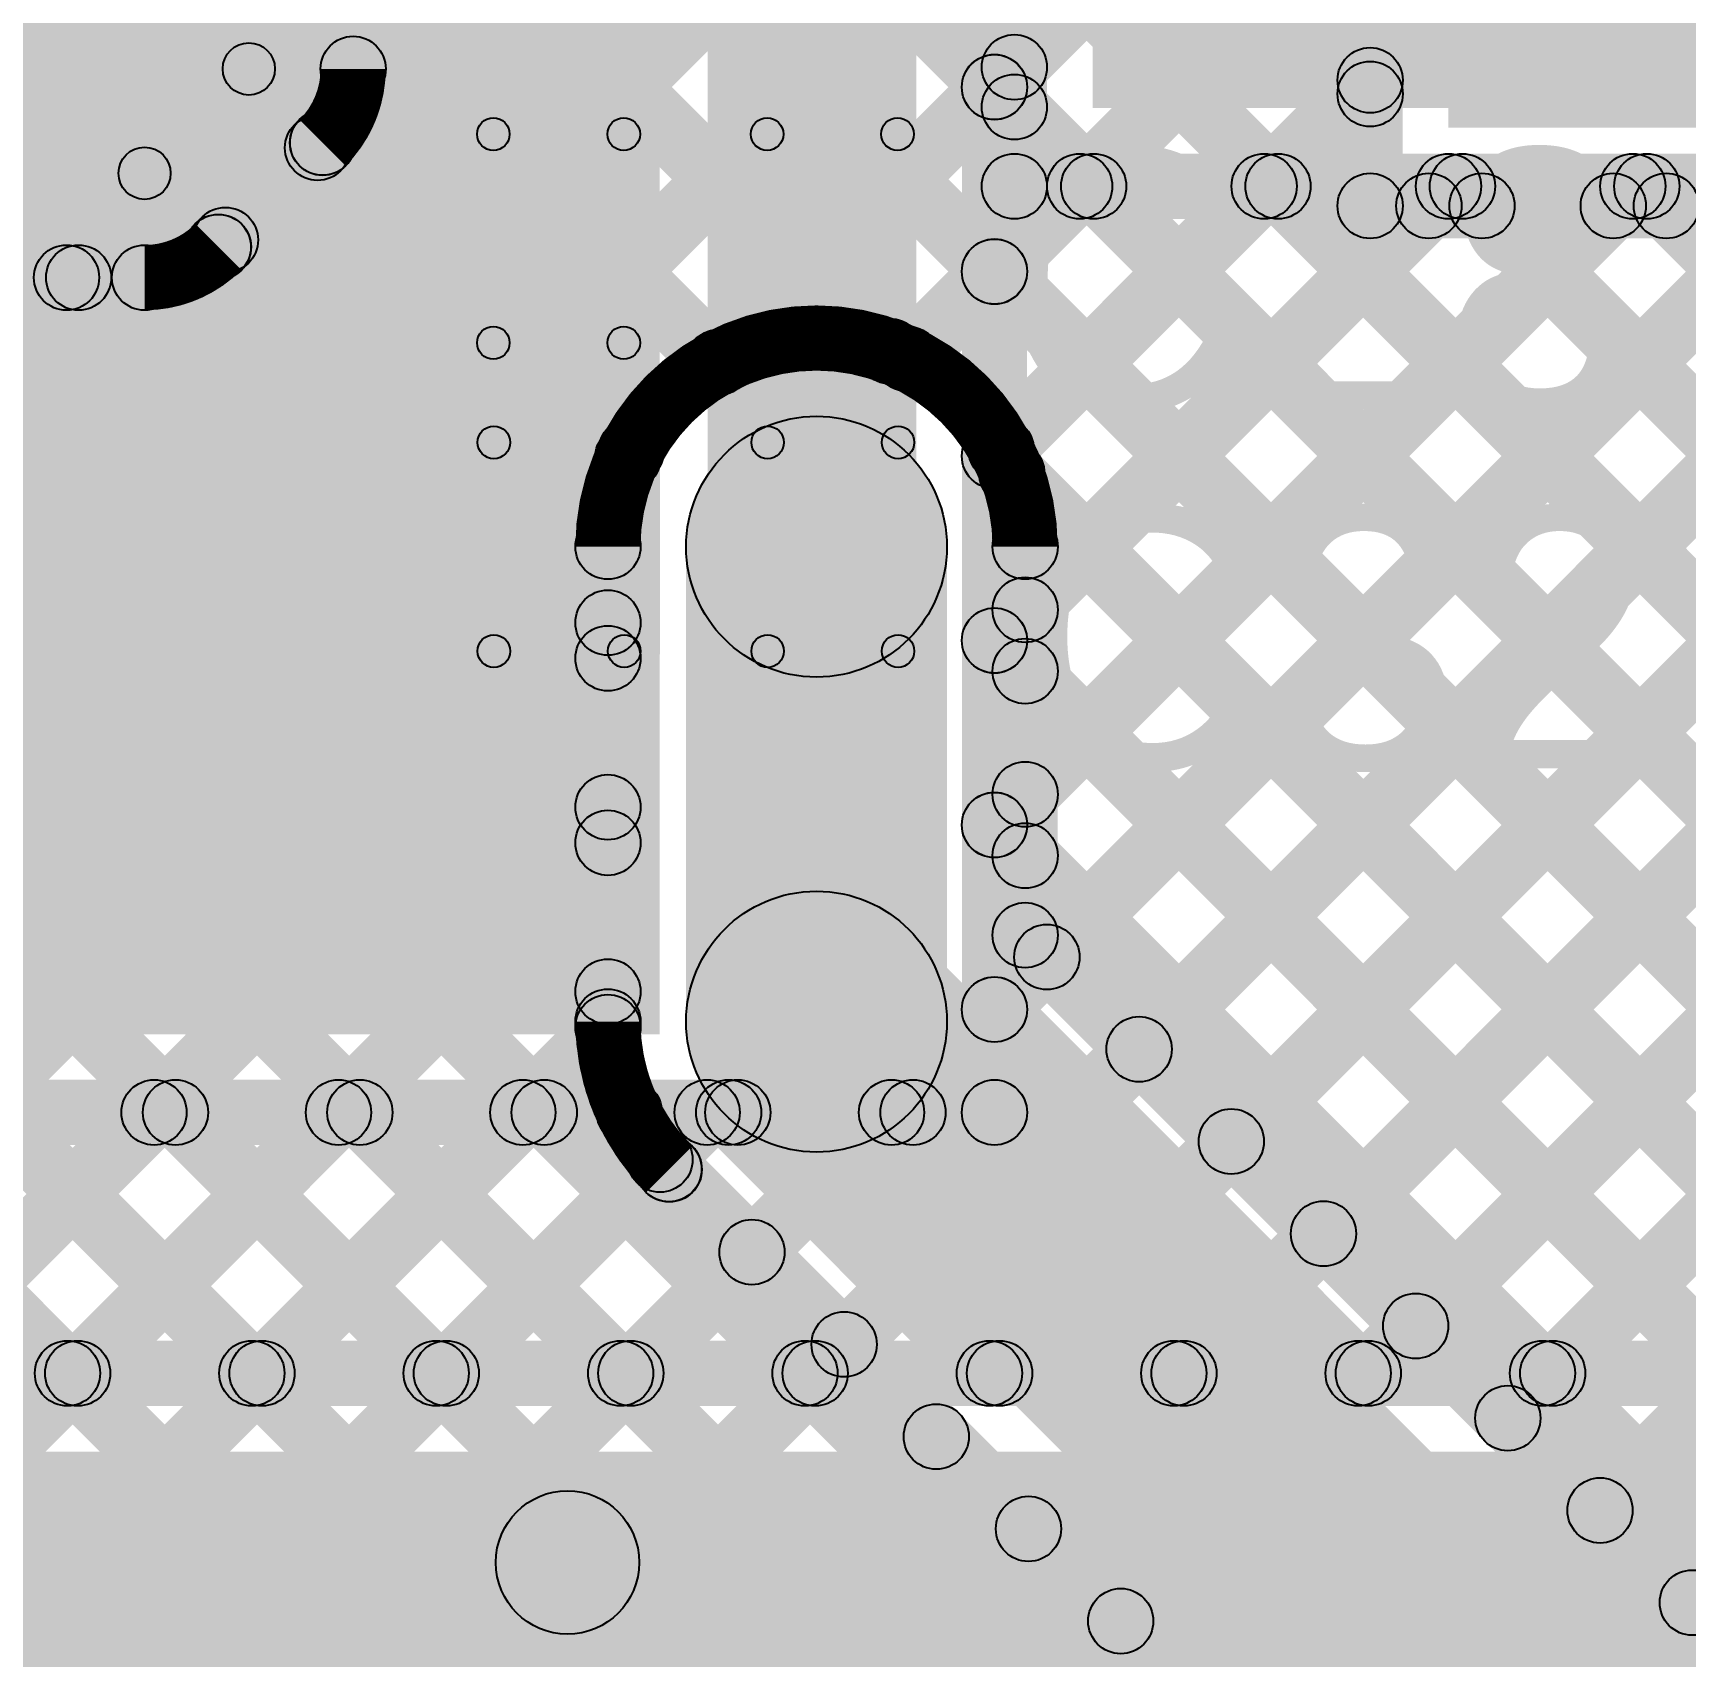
# Model space of a CAD drawing. Header units: millimetres. Extents: x -0.08 to 3.07, y -0.08 to 2.73.
# Drawn here: x 1.1999 to 1.4534, y 2.0845 to 2.3335 of the extents above; entities that cross this region are included whole.
import ezdxf

# ---------------------------------------------------------------- set-up
doc = ezdxf.new("R2010")
doc.units = ezdxf.units.MM
doc.header["$MEASUREMENT"] = 0
for name, color, linetype in [('BottomLayer', 5, 'Continuous'), ('TopLayer', 1, 'Continuous'), ('TopOverlay', 2, 'Continuous'), ('TopPaste', 8, 'Continuous'), ('TopSolder', 216, 'Continuous'), ('ViaHoleLayer', 16, 'Continuous')]:
    doc.layers.add(name, color=color, linetype=linetype)

# ---------------------------------------------------------------- blocks, each defined once
blk = doc.blocks.new('C___0402_26')
at = {"layer": 'TopLayer'}
for points in [[(-0.0275, -0.0125), (-0.0275, 0.0125), (-0.0095, 0.0125), (-0.0095, -0.0125)], [(0.0095, -0.0125), (0.0095, 0.0125), (0.0275, 0.0125), (0.0275, -0.0125)]]:
    blk.add_hatch(color=1, dxfattribs=at).paths.add_polyline_path(points)
at = {"layer": 'TopOverlay'}
h = blk.add_hatch(color=2, dxfattribs=at)
edge = h.paths.add_edge_path()
edge.add_arc((-0.031, 0.016), 0.0025, 0, 360)
h = blk.add_hatch(color=2, dxfattribs=at)
edge = h.paths.add_edge_path()
edge.add_arc((-0.031, 0.016), 0.0025, 0, 360)
for points in [[(-0.011, 0.0185), (-0.011, 0.0135), (-0.031, 0.0135), (-0.031, 0.0185)], [(0.031, 0.0185), (0.031, 0.0135), (0.011, 0.0135), (0.011, 0.0185)], [(-0.0335, 0.016), (-0.0285, 0.016), (-0.0285, -0.016), (-0.0335, -0.016)], [(0.0285, 0.016), (0.0335, 0.016), (0.0335, -0.016), (0.0285, -0.016)], [(-0.011, -0.0135), (-0.011, -0.0185), (-0.031, -0.0185), (-0.031, -0.0135)], [(0.031, -0.0135), (0.031, -0.0185), (0.011, -0.0185), (0.011, -0.0135)]]:
    blk.add_hatch(color=2, dxfattribs=at).paths.add_polyline_path(points)
h = blk.add_hatch(color=2, dxfattribs=at)
edge = h.paths.add_edge_path()
edge.add_arc((-0.011, 0.016), 0.0025, 0, 360)
h = blk.add_hatch(color=2, dxfattribs=at)
edge = h.paths.add_edge_path()
edge.add_arc((0.011, 0.016), 0.0025, 0, 360)
h = blk.add_hatch(color=2, dxfattribs=at)
edge = h.paths.add_edge_path()
edge.add_arc((0.031, 0.016), 0.0025, 0, 360)
h = blk.add_hatch(color=2, dxfattribs=at)
edge = h.paths.add_edge_path()
edge.add_arc((0.031, 0.016), 0.0025, 0, 360)
h = blk.add_hatch(color=2, dxfattribs=at)
edge = h.paths.add_edge_path()
edge.add_arc((-0.031, -0.016), 0.0025, 0, 360)
h = blk.add_hatch(color=2, dxfattribs=at)
edge = h.paths.add_edge_path()
edge.add_arc((-0.031, -0.016), 0.0025, 0, 360)
h = blk.add_hatch(color=2, dxfattribs=at)
edge = h.paths.add_edge_path()
edge.add_arc((-0.011, -0.016), 0.0025, 0, 360)
h = blk.add_hatch(color=2, dxfattribs=at)
edge = h.paths.add_edge_path()
edge.add_arc((0.011, -0.016), 0.0025, 0, 360)
h = blk.add_hatch(color=2, dxfattribs=at)
edge = h.paths.add_edge_path()
edge.add_arc((0.031, -0.016), 0.0025, 0, 360)
h = blk.add_hatch(color=2, dxfattribs=at)
edge = h.paths.add_edge_path()
edge.add_arc((0.031, -0.016), 0.0025, 0, 360)
at = {"layer": 'TopPaste'}
for points in [[(-0.0275, -0.0125), (-0.0275, 0.0125), (-0.0095, 0.0125), (-0.0095, -0.0125)], [(0.0095, -0.0125), (0.0095, 0.0125), (0.0275, 0.0125), (0.0275, -0.0125)]]:
    blk.add_hatch(color=8, dxfattribs=at).paths.add_polyline_path(points)
at = {"layer": 'TopSolder'}
for points in [[(-0.0315, -0.0165), (-0.0315, 0.0165), (-0.0055, 0.0165), (-0.0055, -0.0165)], [(0.0055, -0.0165), (0.0055, 0.0165), (0.0315, 0.0165), (0.0315, -0.0165)]]:
    blk.add_hatch(color=216, dxfattribs=at).paths.add_polyline_path(points)
at = {"layer": 'TopOverlay'}
for centre in [(-0.031, 0.016), (-0.031, 0.016), (-0.011, 0.016), (0.011, 0.016), (0.031, 0.016), (0.031, 0.016), (-0.031, -0.016), (-0.031, -0.016), (-0.011, -0.016), (0.011, -0.016), (0.031, -0.016), (0.031, -0.016)]:
    blk.add_circle(centre, 0.0025, dxfattribs=at)
blk = doc.blocks.new('C___0402_27')
at = {"layer": 'TopLayer'}
for points in [[(-0.0275, -0.0125), (-0.0275, 0.0125), (-0.0095, 0.0125), (-0.0095, -0.0125)], [(0.0095, -0.0125), (0.0095, 0.0125), (0.0275, 0.0125), (0.0275, -0.0125)]]:
    blk.add_hatch(color=1, dxfattribs=at).paths.add_polyline_path(points)
at = {"layer": 'TopOverlay'}
h = blk.add_hatch(color=2, dxfattribs=at)
edge = h.paths.add_edge_path()
edge.add_arc((-0.031, 0.016), 0.0025, 0, 360)
h = blk.add_hatch(color=2, dxfattribs=at)
edge = h.paths.add_edge_path()
edge.add_arc((-0.031, 0.016), 0.0025, 0, 360)
for points in [[(-0.011, 0.0185), (-0.011, 0.0135), (-0.031, 0.0135), (-0.031, 0.0185)], [(0.031, 0.0185), (0.031, 0.0135), (0.011, 0.0135), (0.011, 0.0185)], [(-0.0335, 0.016), (-0.0285, 0.016), (-0.0285, -0.016), (-0.0335, -0.016)], [(0.0285, 0.016), (0.0335, 0.016), (0.0335, -0.016), (0.0285, -0.016)], [(-0.011, -0.0135), (-0.011, -0.0185), (-0.031, -0.0185), (-0.031, -0.0135)], [(0.031, -0.0135), (0.031, -0.0185), (0.011, -0.0185), (0.011, -0.0135)]]:
    blk.add_hatch(color=2, dxfattribs=at).paths.add_polyline_path(points)
h = blk.add_hatch(color=2, dxfattribs=at)
edge = h.paths.add_edge_path()
edge.add_arc((-0.011, 0.016), 0.0025, 0, 360)
h = blk.add_hatch(color=2, dxfattribs=at)
edge = h.paths.add_edge_path()
edge.add_arc((0.011, 0.016), 0.0025, 0, 360)
h = blk.add_hatch(color=2, dxfattribs=at)
edge = h.paths.add_edge_path()
edge.add_arc((0.031, 0.016), 0.0025, 0, 360)
h = blk.add_hatch(color=2, dxfattribs=at)
edge = h.paths.add_edge_path()
edge.add_arc((0.031, 0.016), 0.0025, 0, 360)
h = blk.add_hatch(color=2, dxfattribs=at)
edge = h.paths.add_edge_path()
edge.add_arc((-0.031, -0.016), 0.0025, 0, 360)
h = blk.add_hatch(color=2, dxfattribs=at)
edge = h.paths.add_edge_path()
edge.add_arc((-0.031, -0.016), 0.0025, 0, 360)
h = blk.add_hatch(color=2, dxfattribs=at)
edge = h.paths.add_edge_path()
edge.add_arc((-0.011, -0.016), 0.0025, 0, 360)
h = blk.add_hatch(color=2, dxfattribs=at)
edge = h.paths.add_edge_path()
edge.add_arc((0.011, -0.016), 0.0025, 0, 360)
h = blk.add_hatch(color=2, dxfattribs=at)
edge = h.paths.add_edge_path()
edge.add_arc((0.031, -0.016), 0.0025, 0, 360)
h = blk.add_hatch(color=2, dxfattribs=at)
edge = h.paths.add_edge_path()
edge.add_arc((0.031, -0.016), 0.0025, 0, 360)
at = {"layer": 'TopPaste'}
for points in [[(-0.0275, -0.0125), (-0.0275, 0.0125), (-0.0095, 0.0125), (-0.0095, -0.0125)], [(0.0095, -0.0125), (0.0095, 0.0125), (0.0275, 0.0125), (0.0275, -0.0125)]]:
    blk.add_hatch(color=8, dxfattribs=at).paths.add_polyline_path(points)
at = {"layer": 'TopSolder'}
for points in [[(-0.0315, -0.0165), (-0.0315, 0.0165), (-0.0055, 0.0165), (-0.0055, -0.0165)], [(0.0055, -0.0165), (0.0055, 0.0165), (0.0315, 0.0165), (0.0315, -0.0165)]]:
    blk.add_hatch(color=216, dxfattribs=at).paths.add_polyline_path(points)
at = {"layer": 'TopOverlay'}
for centre in [(-0.031, 0.016), (-0.031, 0.016), (-0.011, 0.016), (0.011, 0.016), (0.031, 0.016), (0.031, 0.016), (-0.031, -0.016), (-0.031, -0.016), (-0.011, -0.016), (0.011, -0.016), (0.031, -0.016), (0.031, -0.016)]:
    blk.add_circle(centre, 0.0025, dxfattribs=at)

msp = doc.modelspace()

# ---------------------------------------------------------------- hatches: boundary and pattern name
at = {"layer": 'BottomLayer'}
for points in [[(1.417, 2.319), (1.832, 2.319), (1.832, 2.553), (1.417, 2.553)], [(1.41, 2.307), (1.4, 2.307), (1.4, 2.464), (1.41, 2.464)], [(0.92213, 1.94946), (0.91506, 1.95654), (1.40146, 2.44294), (1.40854, 2.43587)], [(0.95042, 1.94946), (0.94335, 1.95654), (1.40146, 2.41465), (1.40854, 2.40758)], [(0.89385, 1.94946), (0.88678, 1.95654), (1.32078, 2.39054), (1.32785, 2.38346)], [(1.28205, 2.38346), (1.28912, 2.39054), (1.57554, 2.10412), (1.56846, 2.09705)], [(1.31034, 2.38346), (1.31741, 2.39054), (1.57633, 2.13161), (1.56926, 2.12454)], [(1.33862, 2.38346), (1.34569, 2.39054), (1.40854, 2.32769), (1.40146, 2.32062)], [(1.30882, 2.27959), (1.30175, 2.28666), (1.40146, 2.38637), (1.40854, 2.3793)], [(1.237, 2.328), (1.229, 2.328), (1.229, 2.375), (1.237, 2.375)], [(1.27646, 2.36077), (1.28354, 2.36784), (1.57554, 2.07584), (1.56846, 2.06877)], [(1.33754, 2.28002), (1.33047, 2.28709), (1.40146, 2.35808), (1.40854, 2.35101)], [(1.26748, 2.34146), (1.27455, 2.34854), (1.33485, 2.28824), (1.32778, 2.28117)], [(1.254, 2.328), (1.244, 2.328), (1.244, 2.345), (1.254, 2.345)], [(1.24546, 2.3352), (1.25254, 2.34227), (1.30838, 2.28642), (1.30131, 2.27935)], [(1.21983, 2.30917), (1.21417, 2.31483), (1.23017, 2.33083), (1.23583, 2.32517)], [(1.35193, 2.26612), (1.34485, 2.27319), (1.40146, 2.3298), (1.40854, 2.32273)], [(1.23186, 2.29716), (1.22479, 2.30424), (1.24076, 2.32021), (1.24784, 2.31314)], [(1.24, 2.31238), (1.24707, 2.31945), (1.29464, 2.27188), (1.28757, 2.2648)], [(0.75181, 2.308), (0.75181, 2.316), (1.217, 2.316), (1.217, 2.308)], [(1.35561, 2.24152), (1.34854, 2.24859), (1.41048, 2.31054), (1.41756, 2.30346)], [(1.35561, 2.21324), (1.34854, 2.22031), (1.43877, 2.31054), (1.44584, 2.30346)], [(1.35896, 2.1883), (1.35189, 2.19537), (1.46705, 2.31054), (1.47412, 2.30346)], [(1.3731, 2.17416), (1.36603, 2.18123), (1.49534, 2.31054), (1.50241, 2.30346)], [(1.38724, 2.16001), (1.38017, 2.16708), (1.52362, 2.31054), (1.53069, 2.30346)], [(1.40138, 2.14587), (1.39431, 2.15294), (1.55191, 2.31054), (1.55898, 2.30346)], [(1.405, 2.302), (1.405, 2.312), (1.67641, 2.312), (1.67641, 2.302)], [(1.41553, 2.13173), (1.40845, 2.1388), (1.58019, 2.31054), (1.58726, 2.30346)], [(1.41862, 2.30346), (1.42569, 2.31054), (1.58699, 2.14924), (1.57991, 2.14217)], [(1.42967, 2.11759), (1.4226, 2.12466), (1.60847, 2.31054), (1.61555, 2.30346)], [(1.44381, 2.10344), (1.43674, 2.11052), (1.63676, 2.31054), (1.64383, 2.30346)], [(1.4469, 2.30346), (1.45397, 2.31054), (1.60113, 2.16338), (1.59406, 2.15631)], [(1.45795, 2.0893), (1.45088, 2.09637), (1.66504, 2.31054), (1.67211, 2.30346)], [(1.22586, 2.29823), (1.23293, 2.3053), (1.29161, 2.24662), (1.28454, 2.23955)], [(0.75844, 2.291), (0.75844, 2.301), (1.217, 2.301), (1.217, 2.291)], [(1.03364, 2.29246), (1.04071, 2.29954), (1.38371, 1.95654), (1.37664, 1.94946)], [(1.06192, 2.29246), (1.06899, 2.29954), (1.41199, 1.95654), (1.40492, 1.94946)], [(1.09021, 2.29246), (1.09728, 2.29954), (1.47686, 1.91995), (1.46979, 1.91288)], [(1.1025, 2.1864), (1.09543, 2.19347), (1.20149, 2.29954), (1.20856, 2.29246)], [(1.11849, 2.29246), (1.12556, 2.29954), (1.41981, 2.00529), (1.41274, 1.99822)], [(1.14678, 2.29246), (1.15385, 2.29954), (1.4256, 2.02778), (1.41853, 2.02071)], [(1.17506, 2.29246), (1.18213, 2.29954), (1.29161, 2.19006), (1.28454, 2.18298)], [(1.20335, 2.29246), (1.21042, 2.29954), (1.29161, 2.21834), (1.28454, 2.21127)], [(0.9787, 1.94946), (0.97163, 1.95654), (1.28816, 2.27307), (1.29523, 2.266)], [(1.3465, 2.26244), (1.35357, 2.26951), (1.57569, 2.0474), (1.56862, 2.04033)], [(1.29308, 2.18192), (1.28308, 2.18192), (1.28308, 2.25474), (1.29308, 2.25474)], [(1.34008, 2.18192), (1.30008, 2.18192), (1.30008, 2.25474), (1.34008, 2.25474)], [(1.35708, 2.19518), (1.34708, 2.19518), (1.34708, 2.25474), (1.35708, 2.25474)], [(1.00699, 1.94946), (0.99992, 1.95654), (1.28454, 2.24116), (1.29161, 2.23409)], [(1.34854, 2.23212), (1.35561, 2.23919), (1.59614, 1.99866), (1.58907, 1.99159)], [(1.03527, 1.94946), (1.0282, 1.95654), (1.28454, 2.21288), (1.29161, 2.20581)], [(1.09548, 2.20234), (1.10255, 2.20941), (1.35543, 1.95654), (1.34836, 1.94946)], [(1.34854, 2.20384), (1.35561, 2.21091), (1.74698, 1.81954), (1.73991, 1.81246)], [(1.34854, 2.19164), (1.35561, 2.19871), (1.73479, 1.81954), (1.72772, 1.81246)], [(1.30593, 2.16778), (1.33422, 2.19607), (1.73214, 1.79814), (1.70386, 1.76986)], [(1.06356, 1.94946), (1.05648, 1.95654), (1.28455, 2.1846), (1.29162, 2.17753)], [(1.09184, 1.94946), (1.08477, 1.95654), (1.29253, 2.1643), (1.2996, 2.15723)], [(1.29394, 2.15573), (1.30101, 2.1628), (1.43152, 2.0323), (1.42445, 2.02522)], [(1.12012, 1.94946), (1.11305, 1.95654), (1.30663, 2.15011), (1.3137, 2.14304)], [(1.14841, 1.94946), (1.14134, 1.95654), (1.32077, 2.13597), (1.32784, 2.1289)], [(1.17669, 1.94946), (1.16962, 1.95654), (1.33492, 2.12183), (1.34199, 2.11476)], [(1.20498, 1.94946), (1.19791, 1.95654), (1.34906, 2.10769), (1.35613, 2.10062)], [(1.23326, 1.94946), (1.22619, 1.95654), (1.3632, 2.09355), (1.37027, 2.08647)]]:
    msp.add_hatch(color=5, dxfattribs=at).paths.add_polyline_path(points)
h = msp.add_hatch(color=5, dxfattribs=at)
edge = h.paths.add_edge_path()
edge.add_arc((1.249, 2.328), 0.005, 0, 360)
h = msp.add_hatch(color=5, dxfattribs=at)
edge = h.paths.add_edge_path()
edge.add_arc((1.249, 2.328), 0.005, 0, 360)
h = msp.add_hatch(color=5, dxfattribs=at)
edge = h.paths.add_edge_path()
edge.add_arc((1.249, 2.328), 0.005, 0, 360)
h = msp.add_hatch(color=5, dxfattribs=at)
edge = h.paths.add_edge_path()
edge.add_arc((1.233, 2.328), 0.004, 0, 360)
h = msp.add_hatch(color=5, dxfattribs=at)
edge = h.paths.add_edge_path()
edge.add_arc((1.233, 2.328), 0.004, 0, 360)
h = msp.add_hatch(color=5, dxfattribs=at)
edge = h.paths.add_edge_path()
edge.add_arc((1.405, 2.32626), 0.005, 0, 360)
h = msp.add_hatch(color=5, dxfattribs=at)
edge = h.paths.add_edge_path()
edge.add_arc((1.405, 2.32416), 0.005, 0, 360)
h = msp.add_hatch(color=5, dxfattribs=at)
edge = h.paths.add_edge_path()
edge.add_arc((1.24354, 2.31591), 0.005, 0, 360)
h = msp.add_hatch(color=5, dxfattribs=at)
edge = h.paths.add_edge_path()
edge.add_arc((1.2443, 2.31667), 0.005, 0, 360)
h = msp.add_hatch(color=5, dxfattribs=at)
edge = h.paths.add_edge_path()
edge.add_arc((1.2443, 2.31667), 0.005, 0, 360)
h = msp.add_hatch(color=5, dxfattribs=at)
edge = h.paths.add_edge_path()
edge.add_arc((1.24431, 2.31669), 0.005, 0, 360)
h = msp.add_hatch(color=5, dxfattribs=at)
edge = h.paths.add_edge_path()
edge.add_arc((1.217, 2.312), 0.004, 0, 360)
h = msp.add_hatch(color=5, dxfattribs=at)
edge = h.paths.add_edge_path()
edge.add_arc((1.217, 2.312), 0.004, 0, 360)
h = msp.add_hatch(color=5, dxfattribs=at)
edge = h.paths.add_edge_path()
edge.add_arc((1.405, 2.307), 0.005, 0, 360)
h = msp.add_hatch(color=5, dxfattribs=at)
edge = h.paths.add_edge_path()
edge.add_arc((1.405, 2.307), 0.005, 0, 360)
h = msp.add_hatch(color=5, dxfattribs=at)
edge = h.paths.add_edge_path()
edge.add_arc((1.41402, 2.307), 0.005, 0, 360)
h = msp.add_hatch(color=5, dxfattribs=at)
edge = h.paths.add_edge_path()
edge.add_arc((1.42216, 2.307), 0.005, 0, 360)
h = msp.add_hatch(color=5, dxfattribs=at)
edge = h.paths.add_edge_path()
edge.add_arc((1.4423, 2.307), 0.005, 0, 360)
h = msp.add_hatch(color=5, dxfattribs=at)
edge = h.paths.add_edge_path()
edge.add_arc((1.45044, 2.307), 0.005, 0, 360)
h = msp.add_hatch(color=5, dxfattribs=at)
edge = h.paths.add_edge_path()
edge.add_arc((1.22831, 2.30069), 0.005, 0, 360)
h = msp.add_hatch(color=5, dxfattribs=at)
edge = h.paths.add_edge_path()
edge.add_arc((1.22833, 2.3007), 0.005, 0, 360)
h = msp.add_hatch(color=5, dxfattribs=at)
edge = h.paths.add_edge_path()
edge.add_arc((1.22833, 2.3007), 0.005, 0, 360)
h = msp.add_hatch(color=5, dxfattribs=at)
edge = h.paths.add_edge_path()
edge.add_arc((1.2294, 2.30177), 0.005, 0, 360)
h = msp.add_hatch(color=5, dxfattribs=at)
edge = h.paths.add_edge_path()
edge.add_arc((1.20503, 2.296), 0.005, 0, 360)
h = msp.add_hatch(color=5, dxfattribs=at)
edge = h.paths.add_edge_path()
edge.add_arc((1.20688, 2.296), 0.005, 0, 360)
h = msp.add_hatch(color=5, dxfattribs=at)
edge = h.paths.add_edge_path()
edge.add_arc((1.217, 2.296), 0.005, 0, 360)
h = msp.add_hatch(color=5, dxfattribs=at)
edge = h.paths.add_edge_path()
edge.add_arc((1.217, 2.296), 0.005, 0, 360)
h = msp.add_hatch(color=5, dxfattribs=at)
edge = h.paths.add_edge_path()
edge.add_arc((1.217, 2.296), 0.005, 0, 360)
h = msp.add_hatch(color=5, dxfattribs=at)
edge = h.paths.add_edge_path()
edge.add_arc((1.33131, 2.28471), 0.005, 0, 360)
h = msp.add_hatch(color=5, dxfattribs=at)
edge = h.paths.add_edge_path()
edge.add_arc((1.30485, 2.28289), 0.005, 0, 360)
h = msp.add_hatch(color=5, dxfattribs=at)
edge = h.paths.add_edge_path()
edge.add_arc((1.30529, 2.28312), 0.005, 0, 360)
h = msp.add_hatch(color=5, dxfattribs=at)
edge = h.paths.add_edge_path()
edge.add_arc((1.334, 2.28355), 0.005, 0, 360)
h = msp.add_hatch(color=5, dxfattribs=at)
edge = h.paths.add_edge_path()
edge.add_arc((1.2917, 2.26953), 0.005, 0, 360)
h = msp.add_hatch(color=5, dxfattribs=at)
edge = h.paths.add_edge_path()
edge.add_arc((1.32008, 2.25474), 0.02, 0, 360)
h = msp.add_hatch(color=5, dxfattribs=at)
edge = h.paths.add_edge_path()
edge.add_arc((1.34839, 2.26965), 0.005, 0, 360)
h = msp.add_hatch(color=5, dxfattribs=at)
edge = h.paths.add_edge_path()
edge.add_arc((1.29111, 2.26834), 0.005, 0, 360)
h = msp.add_hatch(color=5, dxfattribs=at)
edge = h.paths.add_edge_path()
edge.add_arc((1.35004, 2.26598), 0.005, 0, 360)
h = msp.add_hatch(color=5, dxfattribs=at)
edge = h.paths.add_edge_path()
edge.add_arc((1.32008, 2.25474), 0.01181, 0, 360)
h = msp.add_hatch(color=5, dxfattribs=at)
edge = h.paths.add_edge_path()
edge.add_arc((1.28808, 2.25474), 0.005, 0, 360)
h = msp.add_hatch(color=5, dxfattribs=at)
edge = h.paths.add_edge_path()
edge.add_arc((1.28808, 2.25474), 0.005, 0, 360)
h = msp.add_hatch(color=5, dxfattribs=at)
edge = h.paths.add_edge_path()
edge.add_arc((1.35208, 2.25474), 0.005, 0, 360)
h = msp.add_hatch(color=5, dxfattribs=at)
edge = h.paths.add_edge_path()
edge.add_arc((1.35208, 2.25474), 0.005, 0, 360)
h = msp.add_hatch(color=5, dxfattribs=at)
edge = h.paths.add_edge_path()
edge.add_arc((1.35208, 2.24506), 0.005, 0, 360)
h = msp.add_hatch(color=5, dxfattribs=at)
edge = h.paths.add_edge_path()
edge.add_arc((1.28808, 2.24309), 0.005, 0, 360)
h = msp.add_hatch(color=5, dxfattribs=at)
edge = h.paths.add_edge_path()
edge.add_arc((1.28808, 2.23763), 0.005, 0, 360)
h = msp.add_hatch(color=5, dxfattribs=at)
edge = h.paths.add_edge_path()
edge.add_arc((1.35208, 2.23566), 0.005, 0, 360)
h = msp.add_hatch(color=5, dxfattribs=at)
edge = h.paths.add_edge_path()
edge.add_arc((1.32008, 2.22674), 0.01181, 0, 360)
h = msp.add_hatch(color=5, dxfattribs=at)
edge = h.paths.add_edge_path()
edge.add_arc((1.35208, 2.21677), 0.005, 0, 360)
h = msp.add_hatch(color=5, dxfattribs=at)
edge = h.paths.add_edge_path()
edge.add_arc((1.28808, 2.2148), 0.005, 0, 360)
h = msp.add_hatch(color=5, dxfattribs=at)
edge = h.paths.add_edge_path()
edge.add_arc((1.28808, 2.20934), 0.005, 0, 360)
h = msp.add_hatch(color=5, dxfattribs=at)
edge = h.paths.add_edge_path()
edge.add_arc((1.35208, 2.20737), 0.005, 0, 360)
h = msp.add_hatch(color=5, dxfattribs=at)
edge = h.paths.add_edge_path()
edge.add_arc((1.32008, 2.18192), 0.02, 0, 360)
h = msp.add_hatch(color=5, dxfattribs=at)
edge = h.paths.add_edge_path()
edge.add_arc((1.32008, 2.18192), 0.02, 0, 360)
h = msp.add_hatch(color=5, dxfattribs=at)
edge = h.paths.add_edge_path()
edge.add_arc((1.35208, 2.19518), 0.005, 0, 360)
h = msp.add_hatch(color=5, dxfattribs=at)
edge = h.paths.add_edge_path()
edge.add_arc((1.35208, 2.19518), 0.005, 0, 360)
h = msp.add_hatch(color=5, dxfattribs=at)
edge = h.paths.add_edge_path()
edge.add_arc((1.35542, 2.19183), 0.005, 0, 360)
h = msp.add_hatch(color=5, dxfattribs=at)
edge = h.paths.add_edge_path()
edge.add_arc((1.28808, 2.18652), 0.005, 0, 360)
h = msp.add_hatch(color=5, dxfattribs=at)
edge = h.paths.add_edge_path()
edge.add_arc((1.28808, 2.18192), 0.005, 0, 360)
h = msp.add_hatch(color=5, dxfattribs=at)
edge = h.paths.add_edge_path()
edge.add_arc((1.28808, 2.18192), 0.005, 0, 360)
h = msp.add_hatch(color=5, dxfattribs=at)
edge = h.paths.add_edge_path()
edge.add_arc((1.28808, 2.18192), 0.005, 0, 360)
h = msp.add_hatch(color=5, dxfattribs=at)
edge = h.paths.add_edge_path()
edge.add_arc((1.28809, 2.18107), 0.005, 0, 360)
h = msp.add_hatch(color=5, dxfattribs=at)
edge = h.paths.add_edge_path()
edge.add_arc((1.36956, 2.17769), 0.005, 0, 360)
h = msp.add_hatch(color=5, dxfattribs=at)
edge = h.paths.add_edge_path()
edge.add_arc((1.38371, 2.16355), 0.005, 0, 360)
h = msp.add_hatch(color=5, dxfattribs=at)
edge = h.paths.add_edge_path()
edge.add_arc((1.29607, 2.16077), 0.005, 0, 360)
h = msp.add_hatch(color=5, dxfattribs=at)
edge = h.paths.add_edge_path()
edge.add_arc((1.29745, 2.1593), 0.005, 0, 360)
h = msp.add_hatch(color=5, dxfattribs=at)
edge = h.paths.add_edge_path()
edge.add_arc((1.29748, 2.15927), 0.005, 0, 360)
h = msp.add_hatch(color=5, dxfattribs=at)
edge = h.paths.add_edge_path()
edge.add_arc((1.29748, 2.15927), 0.005, 0, 360)
h = msp.add_hatch(color=5, dxfattribs=at)
edge = h.paths.add_edge_path()
edge.add_arc((1.39785, 2.14941), 0.005, 0, 360)
h = msp.add_hatch(color=5, dxfattribs=at)
edge = h.paths.add_edge_path()
edge.add_arc((1.31017, 2.14658), 0.005, 0, 360)
h = msp.add_hatch(color=5, dxfattribs=at)
edge = h.paths.add_edge_path()
edge.add_arc((1.41199, 2.13526), 0.005, 0, 360)
h = msp.add_hatch(color=5, dxfattribs=at)
edge = h.paths.add_edge_path()
edge.add_arc((1.32431, 2.13244), 0.005, 0, 360)
h = msp.add_hatch(color=5, dxfattribs=at)
edge = h.paths.add_edge_path()
edge.add_arc((1.42613, 2.12112), 0.005, 0, 360)
h = msp.add_hatch(color=5, dxfattribs=at)
edge = h.paths.add_edge_path()
edge.add_arc((1.33845, 2.11829), 0.005, 0, 360)
h = msp.add_hatch(color=5, dxfattribs=at)
edge = h.paths.add_edge_path()
edge.add_arc((1.44027, 2.10698), 0.005, 0, 360)
h = msp.add_hatch(color=5, dxfattribs=at)
edge = h.paths.add_edge_path()
edge.add_arc((1.35259, 2.10415), 0.005, 0, 360)
h = msp.add_hatch(color=5, dxfattribs=at)
edge = h.paths.add_edge_path()
edge.add_arc((1.45442, 2.09284), 0.005, 0, 360)
h = msp.add_hatch(color=5, dxfattribs=at)
edge = h.paths.add_edge_path()
edge.add_arc((1.36674, 2.09001), 0.005, 0, 360)
at = {"layer": 'TopLayer'}
for points in [[(1.264, 2.23874), (1.296, 2.23874), (1.296, 2.486), (1.264, 2.486)], [(1.36243, 2.322), (1.835, 2.322), (1.835, 2.486), (1.36243, 2.486)], [(1.30337, 2.18), (1.33537, 2.18), (1.33537, 2.473), (1.30337, 2.473)], [(1.35237, 2.168), (1.34237, 2.168), (1.34237, 2.39828), (1.35237, 2.39828)], [(1.35543, 2.31), (1.34543, 2.31), (1.34543, 2.39528), (1.35543, 2.39528)], [(1.018, 2.18), (1.296, 2.18), (1.296, 2.34), (1.018, 2.34)], [(1.35091, 2.32167), (1.34383, 2.32874), (1.34689, 2.33179), (1.35396, 2.32472)], [(1.34383, 2.32168), (1.35091, 2.32875), (1.35396, 2.3257), (1.34689, 2.31863)], [(1.35043, 2.305), (1.35043, 2.315), (1.68078, 2.315), (1.68078, 2.305)], [(1.32341, 2.12446), (1.31634, 2.13154), (1.49834, 2.31354), (1.50541, 2.30646)], [(1.35091, 2.29338), (1.34383, 2.30045), (1.35692, 2.31354), (1.36399, 2.30646)], [(1.35091, 2.2651), (1.34383, 2.27217), (1.3852, 2.31354), (1.39227, 2.30646)], [(1.35091, 2.20853), (1.34383, 2.2156), (1.44177, 2.31354), (1.44884, 2.30646)], [(1.35091, 2.23682), (1.34383, 2.24389), (1.41348, 2.31354), (1.42056, 2.30646)], [(1.35091, 2.18025), (1.34383, 2.18732), (1.47005, 2.31354), (1.47712, 2.30646)], [(1.35169, 2.12446), (1.34462, 2.13154), (1.52662, 2.31354), (1.53369, 2.30646)], [(1.35905, 2.30646), (1.36612, 2.31354), (1.54812, 2.13154), (1.54105, 2.12446)], [(1.37998, 2.12446), (1.37291, 2.13154), (1.55491, 2.31354), (1.56198, 2.30646)], [(1.38734, 2.30646), (1.39441, 2.31354), (1.57641, 2.13154), (1.56934, 2.12446)], [(1.40826, 2.12446), (1.40119, 2.13154), (1.58319, 2.31354), (1.59026, 2.30646)], [(1.41562, 2.30646), (1.42269, 2.31354), (1.60469, 2.13154), (1.59762, 2.12446)], [(1.43655, 2.12446), (1.42947, 2.13154), (1.61147, 2.31354), (1.61855, 2.30646)], [(1.4439, 2.30646), (1.45097, 2.31354), (1.63297, 2.13154), (1.6259, 2.12446)], [(1.34383, 2.2934), (1.35091, 2.30047), (1.51984, 2.13154), (1.51277, 2.12446)], [(1.34383, 2.26511), (1.35091, 2.27218), (1.49155, 2.13154), (1.48448, 2.12446)], [(1.34383, 2.23683), (1.35091, 2.2439), (1.46327, 2.13154), (1.4562, 2.12446)], [(1.34383, 2.20854), (1.35091, 2.21561), (1.43498, 2.13154), (1.42791, 2.12446)], [(1.34383, 2.18026), (1.35091, 2.18733), (1.4067, 2.13154), (1.39963, 2.12446)], [(1.022, 2.163), (1.022, 2.173), (1.29137, 2.173), (1.29137, 2.163)], [(1.29137, 2.163), (1.29137, 2.173), (1.308, 2.173), (1.308, 2.163)], [(1.29137, 2.163), (1.29137, 2.173), (1.308, 2.173), (1.308, 2.163)], [(1.308, 2.163), (1.308, 2.173), (1.34737, 2.173), (1.34737, 2.163)], [(1.16164, 2.16446), (1.16871, 2.17154), (1.20871, 2.13154), (1.20164, 2.12446)], [(1.18199, 2.12446), (1.17492, 2.13154), (1.21492, 2.17154), (1.22199, 2.16446)], [(1.18992, 2.16446), (1.19699, 2.17154), (1.23699, 2.13154), (1.22992, 2.12446)], [(1.21027, 2.12446), (1.2032, 2.13154), (1.2432, 2.17154), (1.25027, 2.16446)], [(1.21821, 2.16446), (1.22528, 2.17154), (1.26528, 2.13154), (1.25821, 2.12446)], [(1.23856, 2.12446), (1.23148, 2.13154), (1.27148, 2.17154), (1.27856, 2.16446)], [(1.24649, 2.16446), (1.25356, 2.17154), (1.29356, 2.13154), (1.28649, 2.12446)], [(1.26684, 2.12446), (1.25977, 2.13154), (1.29977, 2.17154), (1.30684, 2.16446)], [(1.27478, 2.16446), (1.28185, 2.17154), (1.32185, 2.13154), (1.31478, 2.12446)], [(1.29512, 2.12446), (1.28805, 2.13154), (1.32805, 2.17154), (1.33512, 2.16446)], [(1.30306, 2.16446), (1.31013, 2.17154), (1.35013, 2.13154), (1.34306, 2.12446)], [(1.33135, 2.16446), (1.33842, 2.17154), (1.37842, 2.13154), (1.37135, 2.12446)], [(1.022, 2.123), (1.022, 2.133), (1.639, 2.133), (1.639, 2.123)], [(1.627, 2.116), (0.98951, 2.116), (0.98951, 2.02924), (1.627, 2.02924)], [(0.93289, 2.088), (0.93289, 2.11), (1.28188, 2.11), (1.28188, 2.088)], [(1.2741, 2.09122), (1.28965, 2.10678), (1.31603, 2.0804), (1.30048, 2.06484)]]:
    msp.add_hatch(color=1, dxfattribs=at).paths.add_polyline_path(points)
h = msp.add_hatch(color=1, dxfattribs=at)
edge = h.paths.add_edge_path()
edge.add_arc((1.35043, 2.32826), 0.005, 0, 360)
h = msp.add_hatch(color=1, dxfattribs=at)
edge = h.paths.add_edge_path()
edge.add_arc((1.34737, 2.32522), 0.005, 0, 360)
h = msp.add_hatch(color=1, dxfattribs=at)
edge = h.paths.add_edge_path()
edge.add_arc((1.34737, 2.3252), 0.005, 0, 360)
h = msp.add_hatch(color=1, dxfattribs=at)
edge = h.paths.add_edge_path()
edge.add_arc((1.35043, 2.32216), 0.005, 0, 360)
h = msp.add_hatch(color=1, dxfattribs=at)
edge = h.paths.add_edge_path()
edge.add_arc((1.35043, 2.31), 0.005, 0, 360)
h = msp.add_hatch(color=1, dxfattribs=at)
edge = h.paths.add_edge_path()
edge.add_arc((1.35043, 2.31), 0.005, 0, 360)
h = msp.add_hatch(color=1, dxfattribs=at)
edge = h.paths.add_edge_path()
edge.add_arc((1.36045, 2.31), 0.005, 0, 360)
h = msp.add_hatch(color=1, dxfattribs=at)
edge = h.paths.add_edge_path()
edge.add_arc((1.36259, 2.31), 0.005, 0, 360)
h = msp.add_hatch(color=1, dxfattribs=at)
edge = h.paths.add_edge_path()
edge.add_arc((1.38874, 2.31), 0.005, 0, 360)
h = msp.add_hatch(color=1, dxfattribs=at)
edge = h.paths.add_edge_path()
edge.add_arc((1.39087, 2.31), 0.005, 0, 360)
h = msp.add_hatch(color=1, dxfattribs=at)
edge = h.paths.add_edge_path()
edge.add_arc((1.41702, 2.31), 0.005, 0, 360)
h = msp.add_hatch(color=1, dxfattribs=at)
edge = h.paths.add_edge_path()
edge.add_arc((1.41916, 2.31), 0.005, 0, 360)
h = msp.add_hatch(color=1, dxfattribs=at)
edge = h.paths.add_edge_path()
edge.add_arc((1.4453, 2.31), 0.005, 0, 360)
h = msp.add_hatch(color=1, dxfattribs=at)
edge = h.paths.add_edge_path()
edge.add_arc((1.44744, 2.31), 0.005, 0, 360)
h = msp.add_hatch(color=1, dxfattribs=at)
edge = h.paths.add_edge_path()
edge.add_arc((1.34737, 2.29693), 0.005, 0, 360)
h = msp.add_hatch(color=1, dxfattribs=at)
edge = h.paths.add_edge_path()
edge.add_arc((1.34737, 2.29692), 0.005, 0, 360)
h = msp.add_hatch(color=1, dxfattribs=at)
edge = h.paths.add_edge_path()
edge.add_arc((1.34737, 2.26865), 0.005, 0, 360)
h = msp.add_hatch(color=1, dxfattribs=at)
edge = h.paths.add_edge_path()
edge.add_arc((1.34737, 2.26863), 0.005, 0, 360)
h = msp.add_hatch(color=1, dxfattribs=at)
edge = h.paths.add_edge_path()
edge.add_arc((1.32008, 2.25474), 0.01181, 0, 360)
h = msp.add_hatch(color=1, dxfattribs=at)
edge = h.paths.add_edge_path()
edge.add_arc((1.34737, 2.24036), 0.005, 0, 360)
h = msp.add_hatch(color=1, dxfattribs=at)
edge = h.paths.add_edge_path()
edge.add_arc((1.34737, 2.24035), 0.005, 0, 360)
h = msp.add_hatch(color=1, dxfattribs=at)
edge = h.paths.add_edge_path()
edge.add_arc((1.32008, 2.22674), 0.01181, 0, 360)
h = msp.add_hatch(color=1, dxfattribs=at)
edge = h.paths.add_edge_path()
edge.add_arc((1.34737, 2.21208), 0.005, 0, 360)
h = msp.add_hatch(color=1, dxfattribs=at)
edge = h.paths.add_edge_path()
edge.add_arc((1.34737, 2.21207), 0.005, 0, 360)
h = msp.add_hatch(color=1, dxfattribs=at)
edge = h.paths.add_edge_path()
edge.add_arc((1.34737, 2.18379), 0.005, 0, 360)
h = msp.add_hatch(color=1, dxfattribs=at)
edge = h.paths.add_edge_path()
edge.add_arc((1.34737, 2.18378), 0.005, 0, 360)
h = msp.add_hatch(color=1, dxfattribs=at)
edge = h.paths.add_edge_path()
edge.add_arc((1.21845, 2.168), 0.005, 0, 360)
h = msp.add_hatch(color=1, dxfattribs=at)
edge = h.paths.add_edge_path()
edge.add_arc((1.22174, 2.168), 0.005, 0, 360)
h = msp.add_hatch(color=1, dxfattribs=at)
edge = h.paths.add_edge_path()
edge.add_arc((1.24674, 2.168), 0.005, 0, 360)
h = msp.add_hatch(color=1, dxfattribs=at)
edge = h.paths.add_edge_path()
edge.add_arc((1.25003, 2.168), 0.005, 0, 360)
h = msp.add_hatch(color=1, dxfattribs=at)
edge = h.paths.add_edge_path()
edge.add_arc((1.27502, 2.168), 0.005, 0, 360)
h = msp.add_hatch(color=1, dxfattribs=at)
edge = h.paths.add_edge_path()
edge.add_arc((1.27831, 2.168), 0.005, 0, 360)
h = msp.add_hatch(color=1, dxfattribs=at)
edge = h.paths.add_edge_path()
edge.add_arc((1.29137, 2.168), 0.005, 0, 360)
h = msp.add_hatch(color=1, dxfattribs=at)
edge = h.paths.add_edge_path()
edge.add_arc((1.29137, 2.168), 0.005, 0, 360)
h = msp.add_hatch(color=1, dxfattribs=at)
edge = h.paths.add_edge_path()
edge.add_arc((1.29137, 2.168), 0.005, 0, 360)
h = msp.add_hatch(color=1, dxfattribs=at)
edge = h.paths.add_edge_path()
edge.add_arc((1.3033, 2.168), 0.005, 0, 360)
h = msp.add_hatch(color=1, dxfattribs=at)
edge = h.paths.add_edge_path()
edge.add_arc((1.3066, 2.168), 0.005, 0, 360)
h = msp.add_hatch(color=1, dxfattribs=at)
edge = h.paths.add_edge_path()
edge.add_arc((1.308, 2.168), 0.005, 0, 360)
h = msp.add_hatch(color=1, dxfattribs=at)
edge = h.paths.add_edge_path()
edge.add_arc((1.308, 2.168), 0.005, 0, 360)
h = msp.add_hatch(color=1, dxfattribs=at)
edge = h.paths.add_edge_path()
edge.add_arc((1.308, 2.168), 0.005, 0, 360)
h = msp.add_hatch(color=1, dxfattribs=at)
edge = h.paths.add_edge_path()
edge.add_arc((1.33159, 2.168), 0.005, 0, 360)
h = msp.add_hatch(color=1, dxfattribs=at)
edge = h.paths.add_edge_path()
edge.add_arc((1.33488, 2.168), 0.005, 0, 360)
h = msp.add_hatch(color=1, dxfattribs=at)
edge = h.paths.add_edge_path()
edge.add_arc((1.34737, 2.168), 0.005, 0, 360)
h = msp.add_hatch(color=1, dxfattribs=at)
edge = h.paths.add_edge_path()
edge.add_arc((1.34737, 2.168), 0.005, 0, 360)
h = msp.add_hatch(color=1, dxfattribs=at)
edge = h.paths.add_edge_path()
edge.add_arc((1.20517, 2.128), 0.005, 0, 360)
h = msp.add_hatch(color=1, dxfattribs=at)
edge = h.paths.add_edge_path()
edge.add_arc((1.20674, 2.128), 0.005, 0, 360)
h = msp.add_hatch(color=1, dxfattribs=at)
edge = h.paths.add_edge_path()
edge.add_arc((1.23346, 2.128), 0.005, 0, 360)
h = msp.add_hatch(color=1, dxfattribs=at)
edge = h.paths.add_edge_path()
edge.add_arc((1.23502, 2.128), 0.005, 0, 360)
h = msp.add_hatch(color=1, dxfattribs=at)
edge = h.paths.add_edge_path()
edge.add_arc((1.26174, 2.128), 0.005, 0, 360)
h = msp.add_hatch(color=1, dxfattribs=at)
edge = h.paths.add_edge_path()
edge.add_arc((1.2633, 2.128), 0.005, 0, 360)
h = msp.add_hatch(color=1, dxfattribs=at)
edge = h.paths.add_edge_path()
edge.add_arc((1.29003, 2.128), 0.005, 0, 360)
h = msp.add_hatch(color=1, dxfattribs=at)
edge = h.paths.add_edge_path()
edge.add_arc((1.29159, 2.128), 0.005, 0, 360)
h = msp.add_hatch(color=1, dxfattribs=at)
edge = h.paths.add_edge_path()
edge.add_arc((1.31831, 2.128), 0.005, 0, 360)
h = msp.add_hatch(color=1, dxfattribs=at)
edge = h.paths.add_edge_path()
edge.add_arc((1.31987, 2.128), 0.005, 0, 360)
h = msp.add_hatch(color=1, dxfattribs=at)
edge = h.paths.add_edge_path()
edge.add_arc((1.3466, 2.128), 0.005, 0, 360)
h = msp.add_hatch(color=1, dxfattribs=at)
edge = h.paths.add_edge_path()
edge.add_arc((1.34816, 2.128), 0.005, 0, 360)
h = msp.add_hatch(color=1, dxfattribs=at)
edge = h.paths.add_edge_path()
edge.add_arc((1.37488, 2.128), 0.005, 0, 360)
h = msp.add_hatch(color=1, dxfattribs=at)
edge = h.paths.add_edge_path()
edge.add_arc((1.37644, 2.128), 0.005, 0, 360)
h = msp.add_hatch(color=1, dxfattribs=at)
edge = h.paths.add_edge_path()
edge.add_arc((1.40316, 2.128), 0.005, 0, 360)
h = msp.add_hatch(color=1, dxfattribs=at)
edge = h.paths.add_edge_path()
edge.add_arc((1.40473, 2.128), 0.005, 0, 360)
h = msp.add_hatch(color=1, dxfattribs=at)
edge = h.paths.add_edge_path()
edge.add_arc((1.43145, 2.128), 0.005, 0, 360)
h = msp.add_hatch(color=1, dxfattribs=at)
edge = h.paths.add_edge_path()
edge.add_arc((1.43301, 2.128), 0.005, 0, 360)
h = msp.add_hatch(color=1, dxfattribs=at)
edge = h.paths.add_edge_path()
edge.add_arc((1.28188, 2.099), 0.011, 0, 360)
h = msp.add_hatch(color=1, dxfattribs=at)
edge = h.paths.add_edge_path()
edge.add_arc((1.28188, 2.099), 0.011, 0, 360)
at = {"layer": 'ViaHoleLayer'}
h = msp.add_hatch(color=16, dxfattribs=at)
edge = h.paths.add_edge_path()
edge.add_arc((1.32008, 2.25474), 0.00591, 0, 360)
h = msp.add_hatch(color=16, dxfattribs=at)
edge = h.paths.add_edge_path()
edge.add_arc((1.32008, 2.22674), 0.00591, 0, 360)

# ---------------------------------------------------------------- linework, layer by layer
at = {"layer": 'BottomLayer', "const_width": 0.01}
for points in [[(1.249, 2.328, -0.199231), (1.2443, 2.31667)], [(1.249, 2.328, -0.198912), (1.24431, 2.31669)], [(1.22833, 2.3007, -0.199231), (1.217, 2.296)], [(1.22831, 2.30069, -0.198912), (1.217, 2.296)], [(1.28808, 2.25474, -1), (1.35208, 2.25474)], [(1.29745, 2.1593, -0.198912), (1.28808, 2.18192)], [(1.29748, 2.15927, -0.199231), (1.28808, 2.18192)]]:
    msp.add_lwpolyline(points, format="xyb", dxfattribs=at)
at = {"layer": 'BottomLayer'}
for centre, radius in [((1.249, 2.328), 0.005), ((1.249, 2.328), 0.005), ((1.249, 2.328), 0.005), ((1.233, 2.328), 0.004), ((1.233, 2.328), 0.004), ((1.405, 2.32626), 0.005), ((1.405, 2.32416), 0.005), ((1.24354, 2.31591), 0.005), ((1.2443, 2.31667), 0.005), ((1.2443, 2.31667), 0.005), ((1.24431, 2.31669), 0.005), ((1.217, 2.312), 0.004), ((1.217, 2.312), 0.004), ((1.405, 2.307), 0.005), ((1.405, 2.307), 0.005), ((1.41402, 2.307), 0.005), ((1.42216, 2.307), 0.005), ((1.4423, 2.307), 0.005), ((1.45044, 2.307), 0.005), ((1.22831, 2.30069), 0.005), ((1.22833, 2.3007), 0.005), ((1.22833, 2.3007), 0.005), ((1.2294, 2.30177), 0.005), ((1.20503, 2.296), 0.005), ((1.20688, 2.296), 0.005), ((1.217, 2.296), 0.005), ((1.217, 2.296), 0.005), ((1.217, 2.296), 0.005), ((1.33131, 2.28471), 0.005), ((1.30485, 2.28289), 0.005), ((1.30529, 2.28312), 0.005), ((1.334, 2.28355), 0.005), ((1.2917, 2.26953), 0.005), ((1.32008, 2.25474), 0.02), ((1.34839, 2.26965), 0.005), ((1.29111, 2.26834), 0.005), ((1.35004, 2.26598), 0.005), ((1.28808, 2.25474), 0.005), ((1.28808, 2.25474), 0.005), ((1.35208, 2.25474), 0.005), ((1.35208, 2.25474), 0.005), ((1.35208, 2.24506), 0.005), ((1.28808, 2.24309), 0.005), ((1.28808, 2.23763), 0.005), ((1.35208, 2.23566), 0.005), ((1.35208, 2.21677), 0.005), ((1.28808, 2.2148), 0.005), ((1.28808, 2.20934), 0.005), ((1.35208, 2.20737), 0.005), ((1.32008, 2.18192), 0.02), ((1.32008, 2.18192), 0.02), ((1.35208, 2.19518), 0.005), ((1.35208, 2.19518), 0.005), ((1.35542, 2.19183), 0.005), ((1.28808, 2.18652), 0.005), ((1.28808, 2.18192), 0.005), ((1.28808, 2.18192), 0.005), ((1.28808, 2.18192), 0.005), ((1.28809, 2.18107), 0.005), ((1.36956, 2.17769), 0.005), ((1.38371, 2.16355), 0.005), ((1.29607, 2.16077), 0.005), ((1.29745, 2.1593), 0.005), ((1.29748, 2.15927), 0.005), ((1.29748, 2.15927), 0.005), ((1.39785, 2.14941), 0.005), ((1.31017, 2.14658), 0.005), ((1.41199, 2.13526), 0.005), ((1.32431, 2.13244), 0.005), ((1.42613, 2.12112), 0.005), ((1.33845, 2.11829), 0.005), ((1.44027, 2.10698), 0.005), ((1.35259, 2.10415), 0.005), ((1.45442, 2.09284), 0.005), ((1.36674, 2.09001), 0.005)]:
    msp.add_circle(centre, radius, dxfattribs=at)
at = {"layer": 'TopLayer'}
for centre, radius in [((1.35043, 2.32826), 0.005), ((1.34737, 2.32522), 0.005), ((1.34737, 2.3252), 0.005), ((1.35043, 2.32216), 0.005), ((1.35043, 2.31), 0.005), ((1.35043, 2.31), 0.005), ((1.36045, 2.31), 0.005), ((1.36259, 2.31), 0.005), ((1.38874, 2.31), 0.005), ((1.39087, 2.31), 0.005), ((1.41702, 2.31), 0.005), ((1.41916, 2.31), 0.005), ((1.4453, 2.31), 0.005), ((1.44744, 2.31), 0.005), ((1.34737, 2.29693), 0.005), ((1.34737, 2.29692), 0.005), ((1.34737, 2.26865), 0.005), ((1.34737, 2.26863), 0.005), ((1.34737, 2.24036), 0.005), ((1.34737, 2.24035), 0.005), ((1.34737, 2.21208), 0.005), ((1.34737, 2.21207), 0.005), ((1.34737, 2.18379), 0.005), ((1.34737, 2.18378), 0.005), ((1.21845, 2.168), 0.005), ((1.22174, 2.168), 0.005), ((1.24674, 2.168), 0.005), ((1.25003, 2.168), 0.005), ((1.27502, 2.168), 0.005), ((1.27831, 2.168), 0.005), ((1.29137, 2.168), 0.005), ((1.29137, 2.168), 0.005), ((1.29137, 2.168), 0.005), ((1.3033, 2.168), 0.005), ((1.3066, 2.168), 0.005), ((1.308, 2.168), 0.005), ((1.308, 2.168), 0.005), ((1.308, 2.168), 0.005), ((1.33159, 2.168), 0.005), ((1.33488, 2.168), 0.005), ((1.34737, 2.168), 0.005), ((1.34737, 2.168), 0.005), ((1.20517, 2.128), 0.005), ((1.20674, 2.128), 0.005), ((1.23346, 2.128), 0.005), ((1.23502, 2.128), 0.005), ((1.26174, 2.128), 0.005), ((1.2633, 2.128), 0.005), ((1.29003, 2.128), 0.005), ((1.29159, 2.128), 0.005), ((1.31831, 2.128), 0.005), ((1.31987, 2.128), 0.005), ((1.3466, 2.128), 0.005), ((1.34816, 2.128), 0.005), ((1.37488, 2.128), 0.005), ((1.37644, 2.128), 0.005), ((1.40316, 2.128), 0.005), ((1.40473, 2.128), 0.005), ((1.43145, 2.128), 0.005), ((1.43301, 2.128), 0.005), ((1.28188, 2.099), 0.011), ((1.28188, 2.099), 0.011)]:
    msp.add_circle(centre, radius, dxfattribs=at)

# ---------------------------------------------------------------- block references
at = {"rotation": 180}
for name, p in [('C___0402_27', (1.3015, 2.302)), ('C___0402_26', (1.30158, 2.25474))]:
    msp.add_blockref(name, p, dxfattribs=at)

# ---------------------------------------------------------------- texts
at = {"layer": 'TopOverlay'}
for s, p in [('C28', (1.34776, 2.27575)), ('C32', (1.35076, 2.22075))]:
    msp.add_text(s, height=0.04, dxfattribs=at).set_placement(p)

doc.saveas('drawing.dxf')
